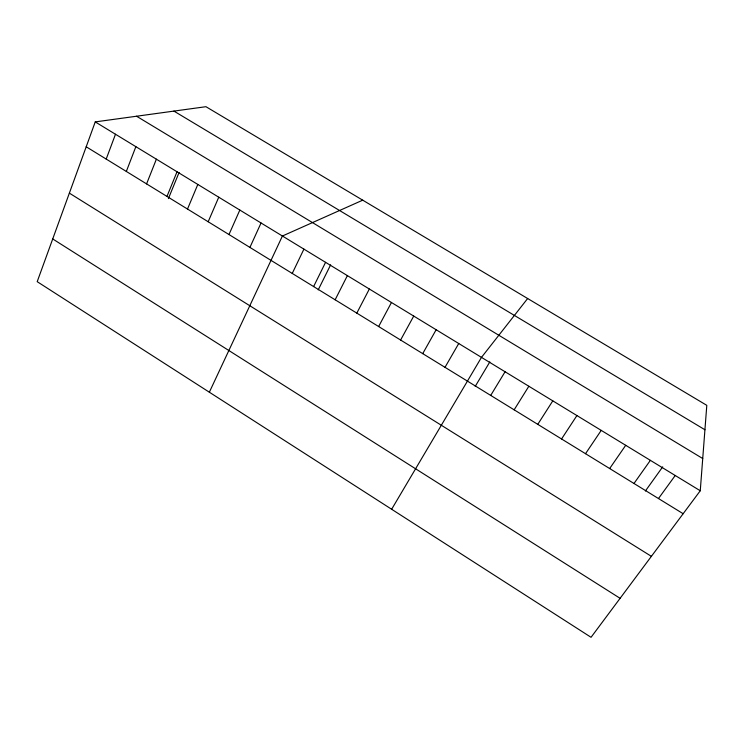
<?xml version="1.0" encoding="UTF-8"?>
<svg xmlns="http://www.w3.org/2000/svg" width="744" height="744" viewBox="0 0 744 744"><rect width="100%" height="100%" fill="white"/><g stroke="black" fill="none" stroke-linecap="round" stroke-linejoin="round"><path stroke-width="1.12" d="M700.262 490.761L706.8 405.341L205.958 106.699L95.241 121.904L37.2 281.669L591.052 637.301L700.262 490.761L95.241 121.904M106.197 159.077L115.487 134.245M126.322 171.446L135.864 146.67M146.577 183.898L156.38 159.179M166.972 196.425L177.025 171.762M168.404 198.611L179.081 172.469M187.507 209.045L197.82 184.438M208.171 221.749L218.755 197.207M228.975 234.537L239.828 210.05M249.919 247.417L261.042 222.986M209.352 392.209L282.404 236.015L362.728 200.173M292.243 273.429L303.915 249.128M313.615 286.57L325.574 262.334M318.218 289.862L330.634 264.855M335.144 299.795L347.383 275.624M356.813 313.122L369.34 289.016M378.631 326.532L391.456 302.501M400.598 340.036L413.729 316.07M422.722 353.632L436.151 329.741M444.996 367.331L458.732 343.514M391.651 509.259L481.47 357.38L527.654 298.521M475.221 386.387L489.831 361.9M490.705 395.427L505.074 371.768M514.151 409.832L528.845 386.257M537.773 424.35L552.792 400.858M561.562 438.969L576.916 415.561M585.519 453.701L601.217 430.385M609.662 468.543L625.704 445.312M633.981 483.488L650.368 460.35M645.392 490.994L662.699 466.851M658.477 498.545L675.226 475.5M173.919 111.098L704.931 429.762M136.571 116.231L702.727 458.537M86.202 146.782L683.159 513.713M69.369 193.133L651.391 556.345M52.722 238.954L620.105 598.325"/></g></svg>
